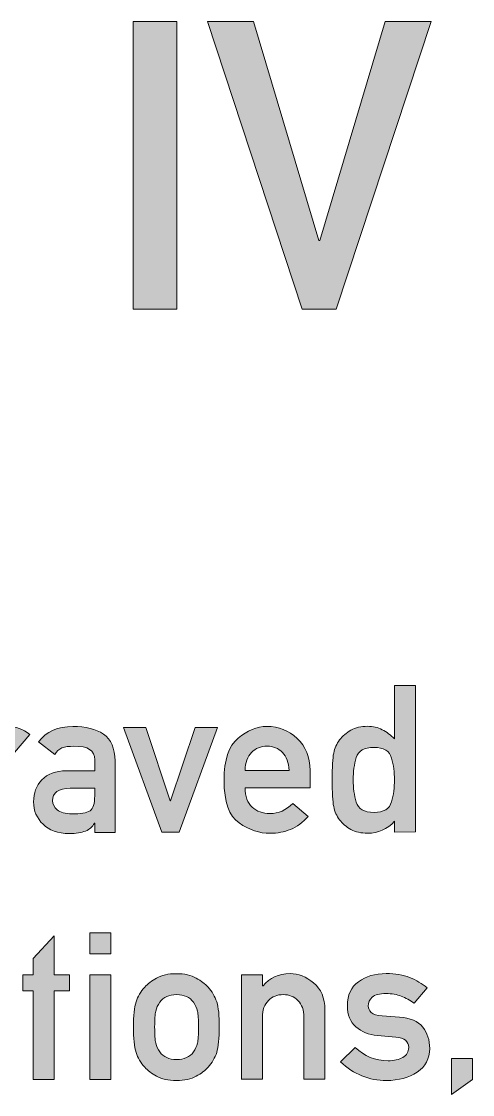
# Model space of a CAD drawing. Header units: inches. Extents: x 247 to 2765, y -1897 to -1110.
# Drawn here: x 1582.16 to 1591.44, y -1148.78 to -1126.73 of the extents above; entities that cross this region are included whole.
import ezdxf

# ---------------------------------------------------------------- set-up
doc = ezdxf.new("R2010")
doc.units = ezdxf.units.IN
doc.header["$MEASUREMENT"] = 0
doc.layers.add('Layer 1', color=7, linetype='Continuous')

# ---------------------------------------------------------------- blocks, each defined once
blk = doc.blocks.new('block 146')
at = {"layer": 'Layer 1', "true_color": 0x020302}
h = blk.add_hatch(color=98, dxfattribs=at)
h.dxf.hatch_style = 2
h.paths.add_polyline_path([(1584.459, -1132.64), (1584.459, -1126.731), (1585.356, -1126.731), (1585.356, -1132.64)])
h = blk.add_hatch(color=98, dxfattribs=at)
h.dxf.hatch_style = 2
h.paths.add_polyline_path([(1587.939, -1132.64), (1585.988, -1126.731), (1586.934, -1126.731), (1588.279, -1131.228), (1588.296, -1131.228), (1589.642, -1126.731), (1590.587, -1126.731), (1588.636, -1132.64)])
at = {"layer": 'Layer 1', "lineweight": 0}
for points in [[(1584.459, -1132.64), (1584.459, -1126.731), (1585.356, -1126.731), (1585.356, -1132.64), (1584.459, -1132.64)], [(1587.939, -1132.64), (1585.988, -1126.731), (1586.934, -1126.731), (1588.279, -1131.228), (1588.296, -1131.228), (1589.642, -1126.731), (1590.587, -1126.731), (1588.636, -1132.64), (1587.939, -1132.64)]]:
    blk.add_lwpolyline(points, dxfattribs=at)
blk = doc.blocks.new('block 147')
at = {"layer": 'Layer 1', "true_color": 0x020302}
h = blk.add_hatch(color=98, dxfattribs=at)
h.dxf.hatch_style = 2
edge = h.paths.add_edge_path()
edge.add_spline(control_points=[(1589.834, -1143.383), (1589.834, -1143.383), (1589.834, -1143.16), (1589.834, -1143.16), (1589.684, -1143.325), (1589.5, -1143.407), (1589.28, -1143.407), (1589.148, -1143.407), (1589.035, -1143.382), (1588.939, -1143.329), (1588.844, -1143.278), (1588.766, -1143.21), (1588.706, -1143.131), (1588.645, -1143.054), (1588.604, -1142.965), (1588.584, -1142.86), (1588.562, -1142.756), (1588.552, -1142.572), (1588.552, -1142.308), (1588.552, -1142.046), (1588.562, -1141.864), (1588.584, -1141.761), (1588.604, -1141.658), (1588.645, -1141.568), (1588.706, -1141.49), (1588.766, -1141.41), (1588.845, -1141.344), (1588.939, -1141.291), (1589.035, -1141.239), (1589.148, -1141.211), (1589.28, -1141.211), (1589.391, -1141.211), (1589.492, -1141.234), (1589.581, -1141.281), (1589.671, -1141.328), (1589.756, -1141.389), (1589.836, -1141.465), (1589.836, -1141.465), (1589.836, -1140.37), (1589.836, -1140.37), (1589.836, -1140.37), (1590.269, -1140.37), (1590.269, -1140.37), (1590.269, -1140.37), (1590.269, -1143.381), (1590.269, -1143.381), (1590.269, -1143.381), (1589.834, -1143.383), (1589.834, -1143.383), (1589.834, -1143.383), (1589.834, -1143.383), (1589.834, -1143.383)], knot_values=[0, 0, 0, 0, 1, 1, 1, 2, 2, 2, 3, 3, 3, 4, 4, 4, 5, 5, 5, 6, 6, 6, 7, 7, 7, 8, 8, 8, 9, 9, 9, 10, 10, 10, 11, 11, 11, 12, 12, 12, 13, 13, 13, 14, 14, 14, 15, 15, 15, 16, 16, 16, 17, 17, 17, 17], degree=3, periodic=1)
edge = h.paths.add_edge_path()
edge.add_spline(control_points=[(1589.413, -1141.644), (1589.209, -1141.644), (1589.087, -1141.713), (1589.047, -1141.853), (1589.007, -1141.993), (1588.985, -1142.144), (1588.985, -1142.308), (1588.985, -1142.477), (1589.007, -1142.629), (1589.047, -1142.769), (1589.087, -1142.908), (1589.209, -1142.978), (1589.413, -1142.978), (1589.613, -1142.978), (1589.733, -1142.906), (1589.773, -1142.763), (1589.814, -1142.618), (1589.834, -1142.466), (1589.834, -1142.31), (1589.834, -1142.156), (1589.814, -1142.008), (1589.773, -1141.862), (1589.733, -1141.716), (1589.612, -1141.644), (1589.413, -1141.644)], knot_values=[0, 0, 0, 0, 1, 1, 1, 2, 2, 2, 3, 3, 3, 4, 4, 4, 5, 5, 5, 6, 6, 6, 7, 7, 7, 8, 8, 8, 8], degree=3, periodic=1)
h = blk.add_hatch(color=98, dxfattribs=at)
h.dxf.hatch_style = 2
edge = h.paths.add_edge_path()
edge.add_spline(control_points=[(1580.888, -1143.383), (1580.888, -1143.383), (1580.888, -1141.237), (1580.888, -1141.237), (1580.888, -1141.237), (1581.321, -1141.237), (1581.321, -1141.237), (1581.321, -1141.237), (1581.321, -1141.466), (1581.321, -1141.466), (1581.321, -1141.466), (1581.328, -1141.466), (1581.328, -1141.466), (1581.462, -1141.297), (1581.648, -1141.211), (1581.887, -1141.211), (1582.044, -1141.211), (1582.193, -1141.266), (1582.335, -1141.377), (1582.335, -1141.377), (1582.022, -1141.75), (1582.022, -1141.75), (1581.927, -1141.679), (1581.834, -1141.644), (1581.736, -1141.644), (1581.629, -1141.644), (1581.534, -1141.68), (1581.449, -1141.751), (1581.363, -1141.822), (1581.32, -1141.935), (1581.32, -1142.093), (1581.32, -1142.093), (1581.32, -1143.383), (1581.32, -1143.383), (1581.32, -1143.383), (1580.888, -1143.383), (1580.888, -1143.383)], knot_values=[0, 0, 0, 0, 1, 1, 1, 2, 2, 2, 3, 3, 3, 4, 4, 4, 5, 5, 5, 6, 6, 6, 7, 7, 7, 8, 8, 8, 9, 9, 9, 10, 10, 10, 11, 11, 11, 12, 12, 12, 12], degree=3, periodic=1)
h = blk.add_hatch(color=98, dxfattribs=at)
h.dxf.hatch_style = 2
edge = h.paths.add_edge_path()
edge.add_spline(control_points=[(1583.671, -1143.39), (1583.671, -1143.39), (1583.671, -1143.201), (1583.671, -1143.201), (1583.671, -1143.201), (1583.663, -1143.201), (1583.663, -1143.201), (1583.624, -1143.275), (1583.564, -1143.328), (1583.483, -1143.362), (1583.398, -1143.398), (1583.286, -1143.414), (1583.148, -1143.414), (1582.911, -1143.409), (1582.732, -1143.346), (1582.612, -1143.224), (1582.48, -1143.103), (1582.413, -1142.948), (1582.413, -1142.76), (1582.413, -1142.58), (1582.471, -1142.43), (1582.585, -1142.31), (1582.699, -1142.19), (1582.868, -1142.126), (1583.091, -1142.125), (1583.091, -1142.125), (1583.672, -1142.125), (1583.672, -1142.125), (1583.672, -1142.125), (1583.672, -1141.897), (1583.672, -1141.897), (1583.674, -1141.707), (1583.531, -1141.614), (1583.244, -1141.62), (1583.145, -1141.62), (1583.061, -1141.631), (1582.996, -1141.654), (1582.931, -1141.682), (1582.883, -1141.727), (1582.849, -1141.788), (1582.849, -1141.788), (1582.518, -1141.529), (1582.518, -1141.529), (1582.678, -1141.315), (1582.913, -1141.211), (1583.223, -1141.216), (1583.483, -1141.213), (1583.693, -1141.265), (1583.851, -1141.37), (1584.006, -1141.479), (1584.086, -1141.663), (1584.089, -1141.923), (1584.089, -1141.923), (1584.089, -1143.393), (1584.089, -1143.393), (1584.089, -1143.393), (1583.671, -1143.393), (1583.671, -1143.393), (1583.671, -1143.393), (1583.671, -1143.39), (1583.671, -1143.39), (1583.671, -1143.39), (1583.671, -1143.39), (1583.671, -1143.39)], knot_values=[0, 0, 0, 0, 1, 1, 1, 2, 2, 2, 3, 3, 3, 4, 4, 4, 5, 5, 5, 6, 6, 6, 7, 7, 7, 8, 8, 8, 9, 9, 9, 10, 10, 10, 11, 11, 11, 12, 12, 12, 13, 13, 13, 14, 14, 14, 15, 15, 15, 16, 16, 16, 17, 17, 17, 18, 18, 18, 19, 19, 19, 20, 20, 20, 21, 21, 21, 21], degree=3, periodic=1)
edge = h.paths.add_edge_path()
edge.add_spline(control_points=[(1583.671, -1142.636), (1583.671, -1142.636), (1583.671, -1142.479), (1583.671, -1142.479), (1583.671, -1142.479), (1583.168, -1142.479), (1583.168, -1142.479), (1582.924, -1142.487), (1582.802, -1142.574), (1582.805, -1142.74), (1582.805, -1142.811), (1582.837, -1142.873), (1582.9, -1142.926), (1582.962, -1142.982), (1583.061, -1143.01), (1583.202, -1143.01), (1583.378, -1143.013), (1583.502, -1142.99), (1583.574, -1142.945), (1583.638, -1142.901), (1583.671, -1142.797), (1583.671, -1142.636)], knot_values=[0, 0, 0, 0, 1, 1, 1, 2, 2, 2, 3, 3, 3, 4, 4, 4, 5, 5, 5, 6, 6, 6, 7, 7, 7, 7], degree=3, periodic=1)
h = blk.add_hatch(color=98, dxfattribs=at)
h.dxf.hatch_style = 2
h.paths.add_polyline_path([(1585.05, -1143.383), (1584.263, -1141.237), (1584.72, -1141.237), (1585.222, -1142.741), (1585.23, -1142.741), (1585.735, -1141.237), (1586.192, -1141.237), (1585.405, -1143.383)])
h = blk.add_hatch(color=98, dxfattribs=at)
h.dxf.hatch_style = 2
edge = h.paths.add_edge_path()
edge.add_spline(control_points=[(1588.098, -1142.473), (1588.098, -1142.473), (1586.763, -1142.473), (1586.763, -1142.473), (1586.763, -1142.649), (1586.811, -1142.782), (1586.906, -1142.87), (1587.001, -1142.958), (1587.124, -1143.002), (1587.273, -1143.002), (1587.45, -1143.002), (1587.607, -1142.934), (1587.744, -1142.795), (1587.744, -1142.795), (1588.057, -1143.062), (1588.057, -1143.062), (1587.95, -1143.187), (1587.831, -1143.275), (1587.698, -1143.328), (1587.565, -1143.381), (1587.426, -1143.409), (1587.28, -1143.409), (1587.06, -1143.409), (1586.846, -1143.337), (1586.64, -1143.195), (1586.433, -1143.053), (1586.33, -1142.761), (1586.33, -1142.32), (1586.33, -1141.902), (1586.426, -1141.614), (1586.617, -1141.455), (1586.809, -1141.295), (1587.006, -1141.213), (1587.214, -1141.213), (1587.45, -1141.213), (1587.656, -1141.295), (1587.832, -1141.458), (1588.009, -1141.621), (1588.097, -1141.842), (1588.097, -1142.119), (1588.097, -1142.119), (1588.098, -1142.473), (1588.098, -1142.473), (1588.098, -1142.473), (1588.098, -1142.473), (1588.098, -1142.473)], knot_values=[0, 0, 0, 0, 1, 1, 1, 2, 2, 2, 3, 3, 3, 4, 4, 4, 5, 5, 5, 6, 6, 6, 7, 7, 7, 8, 8, 8, 9, 9, 9, 10, 10, 10, 11, 11, 11, 12, 12, 12, 13, 13, 13, 14, 14, 14, 15, 15, 15, 15], degree=3, periodic=1)
edge = h.paths.add_edge_path()
edge.add_spline(control_points=[(1586.763, -1142.118), (1586.763, -1142.118), (1587.667, -1142.118), (1587.667, -1142.118), (1587.66, -1141.956), (1587.616, -1141.832), (1587.53, -1141.747), (1587.446, -1141.662), (1587.342, -1141.62), (1587.214, -1141.62), (1587.086, -1141.62), (1586.98, -1141.662), (1586.895, -1141.747), (1586.811, -1141.832), (1586.767, -1141.956), (1586.763, -1142.118)], knot_values=[0, 0, 0, 0, 1, 1, 1, 2, 2, 2, 3, 3, 3, 4, 4, 4, 5, 5, 5, 5], degree=3, periodic=1)
h = blk.add_hatch(color=98, dxfattribs=at)
h.dxf.hatch_style = 2
h.paths.add_polyline_path([(1582.407, -1148.465), (1582.407, -1146.648), (1582.193, -1146.648), (1582.193, -1146.317), (1582.407, -1146.317), (1582.407, -1145.98), (1582.84, -1145.518), (1582.84, -1146.317), (1583.155, -1146.317), (1583.155, -1146.648), (1582.84, -1146.648), (1582.84, -1148.465)])
h = blk.add_hatch(color=98, dxfattribs=at)
h.dxf.hatch_style = 2
h.paths.add_polyline_path([(1583.571, -1145.883), (1583.571, -1145.45), (1584.003, -1145.45), (1584.003, -1145.883)])
h.paths.add_polyline_path([(1583.571, -1148.463), (1583.571, -1146.317), (1584.003, -1146.317), (1584.003, -1148.463)])
h = blk.add_hatch(color=98, dxfattribs=at)
h.dxf.hatch_style = 2
edge = h.paths.add_edge_path()
edge.add_spline(control_points=[(1584.468, -1147.387), (1584.468, -1147.158), (1584.486, -1146.985), (1584.521, -1146.872), (1584.558, -1146.761), (1584.617, -1146.659), (1584.699, -1146.567), (1584.758, -1146.502), (1584.839, -1146.441), (1584.943, -1146.382), (1585.047, -1146.322), (1585.184, -1146.293), (1585.351, -1146.293), (1585.517, -1146.293), (1585.652, -1146.322), (1585.755, -1146.382), (1585.859, -1146.441), (1585.941, -1146.503), (1586.001, -1146.567), (1586.083, -1146.659), (1586.142, -1146.761), (1586.179, -1146.872), (1586.215, -1146.985), (1586.232, -1147.158), (1586.232, -1147.387), (1586.232, -1147.621), (1586.214, -1147.795), (1586.179, -1147.909), (1586.143, -1148.022), (1586.084, -1148.123), (1586.001, -1148.214), (1585.941, -1148.281), (1585.86, -1148.342), (1585.755, -1148.399), (1585.651, -1148.457), (1585.515, -1148.486), (1585.351, -1148.486), (1585.182, -1148.486), (1585.047, -1148.457), (1584.943, -1148.399), (1584.839, -1148.342), (1584.759, -1148.28), (1584.699, -1148.214), (1584.617, -1148.123), (1584.558, -1148.022), (1584.521, -1147.909), (1584.486, -1147.796), (1584.468, -1147.621), (1584.468, -1147.387)], knot_values=[0, 0, 0, 0, 1, 1, 1, 2, 2, 2, 3, 3, 3, 4, 4, 4, 5, 5, 5, 6, 6, 6, 7, 7, 7, 8, 8, 8, 9, 9, 9, 10, 10, 10, 11, 11, 11, 12, 12, 12, 13, 13, 13, 14, 14, 14, 15, 15, 15, 16, 16, 16, 16], degree=3, periodic=1)
edge = h.paths.add_edge_path()
edge.add_spline(control_points=[(1585.805, -1147.392), (1585.805, -1147.236), (1585.798, -1147.127), (1585.782, -1147.062), (1585.766, -1146.998), (1585.739, -1146.937), (1585.701, -1146.88), (1585.625, -1146.774), (1585.51, -1146.723), (1585.355, -1146.723), (1585.197, -1146.723), (1585.082, -1146.774), (1585.009, -1146.88), (1584.967, -1146.937), (1584.94, -1146.998), (1584.925, -1147.062), (1584.911, -1147.127), (1584.903, -1147.233), (1584.903, -1147.387), (1584.903, -1147.543), (1584.91, -1147.655), (1584.925, -1147.718), (1584.94, -1147.781), (1584.967, -1147.843), (1585.009, -1147.899), (1585.082, -1148.004), (1585.197, -1148.056), (1585.355, -1148.056), (1585.509, -1148.056), (1585.627, -1148.004), (1585.701, -1147.899), (1585.74, -1147.843), (1585.768, -1147.783), (1585.782, -1147.719), (1585.797, -1147.656), (1585.805, -1147.548), (1585.805, -1147.392)], knot_values=[0, 0, 0, 0, 1, 1, 1, 2, 2, 2, 3, 3, 3, 4, 4, 4, 5, 5, 5, 6, 6, 6, 7, 7, 7, 8, 8, 8, 9, 9, 9, 10, 10, 10, 11, 11, 11, 12, 12, 12, 12], degree=3, periodic=1)
h = blk.add_hatch(color=98, dxfattribs=at)
h.dxf.hatch_style = 2
edge = h.paths.add_edge_path()
edge.add_spline(control_points=[(1586.69, -1148.463), (1586.69, -1148.463), (1586.69, -1146.317), (1586.69, -1146.317), (1586.69, -1146.317), (1587.123, -1146.317), (1587.123, -1146.317), (1587.123, -1146.317), (1587.123, -1146.545), (1587.123, -1146.545), (1587.123, -1146.545), (1587.131, -1146.545), (1587.131, -1146.545), (1587.264, -1146.376), (1587.45, -1146.291), (1587.689, -1146.291), (1587.856, -1146.291), (1588.017, -1146.354), (1588.172, -1146.481), (1588.326, -1146.607), (1588.403, -1146.793), (1588.403, -1147.034), (1588.403, -1147.034), (1588.403, -1148.46), (1588.403, -1148.46), (1588.403, -1148.46), (1587.971, -1148.46), (1587.971, -1148.46), (1587.971, -1148.46), (1587.971, -1147.184), (1587.971, -1147.184), (1587.971, -1147.039), (1587.931, -1146.926), (1587.849, -1146.844), (1587.768, -1146.763), (1587.667, -1146.722), (1587.548, -1146.722), (1587.423, -1146.722), (1587.321, -1146.762), (1587.241, -1146.844), (1587.161, -1146.925), (1587.12, -1147.039), (1587.12, -1147.184), (1587.12, -1147.184), (1587.12, -1148.46), (1587.12, -1148.46), (1587.12, -1148.46), (1586.689, -1148.46), (1586.689, -1148.46), (1586.689, -1148.46), (1586.689, -1148.462), (1586.689, -1148.462), (1586.689, -1148.462), (1586.69, -1148.462), (1586.69, -1148.462), (1586.69, -1148.462), (1586.69, -1148.463), (1586.69, -1148.463), (1586.69, -1148.463), (1586.69, -1148.463), (1586.69, -1148.463)], knot_values=[0, 0, 0, 0, 1, 1, 1, 2, 2, 2, 3, 3, 3, 4, 4, 4, 5, 5, 5, 6, 6, 6, 7, 7, 7, 8, 8, 8, 9, 9, 9, 10, 10, 10, 11, 11, 11, 12, 12, 12, 13, 13, 13, 14, 14, 14, 15, 15, 15, 16, 16, 16, 17, 17, 17, 18, 18, 18, 19, 19, 19, 20, 20, 20, 20], degree=3, periodic=1)
h = blk.add_hatch(color=98, dxfattribs=at)
h.dxf.hatch_style = 2
edge = h.paths.add_edge_path()
edge.add_spline(control_points=[(1588.725, -1148.105), (1588.725, -1148.105), (1589.026, -1147.807), (1589.026, -1147.807), (1589.213, -1147.991), (1589.439, -1148.082), (1589.702, -1148.082), (1589.825, -1148.082), (1589.926, -1148.059), (1590.005, -1148.013), (1590.085, -1147.966), (1590.126, -1147.898), (1590.126, -1147.807), (1590.126, -1147.682), (1590.038, -1147.611), (1589.863, -1147.596), (1589.863, -1147.596), (1589.483, -1147.56), (1589.483, -1147.56), (1589.305, -1147.546), (1589.157, -1147.488), (1589.04, -1147.385), (1588.923, -1147.281), (1588.865, -1147.137), (1588.865, -1146.952), (1588.865, -1146.734), (1588.941, -1146.569), (1589.093, -1146.459), (1589.246, -1146.348), (1589.437, -1146.29), (1589.664, -1146.29), (1589.851, -1146.29), (1590.011, -1146.317), (1590.145, -1146.37), (1590.279, -1146.424), (1590.399, -1146.495), (1590.505, -1146.583), (1590.505, -1146.583), (1590.238, -1146.898), (1590.238, -1146.898), (1590.153, -1146.84), (1590.065, -1146.792), (1589.974, -1146.755), (1589.883, -1146.719), (1589.779, -1146.7), (1589.664, -1146.7), (1589.525, -1146.7), (1589.43, -1146.724), (1589.377, -1146.774), (1589.323, -1146.823), (1589.296, -1146.885), (1589.296, -1146.958), (1589.296, -1147.005), (1589.317, -1147.048), (1589.356, -1147.088), (1589.396, -1147.128), (1589.47, -1147.152), (1589.58, -1147.161), (1589.58, -1147.161), (1589.936, -1147.185), (1589.936, -1147.185), (1590.158, -1147.2), (1590.316, -1147.267), (1590.414, -1147.39), (1590.51, -1147.513), (1590.558, -1147.659), (1590.558, -1147.827), (1590.558, -1148.039), (1590.472, -1148.202), (1590.301, -1148.315), (1590.129, -1148.429), (1589.918, -1148.486), (1589.671, -1148.486), (1589.312, -1148.487), (1588.997, -1148.36), (1588.725, -1148.105)], knot_values=[0, 0, 0, 0, 1, 1, 1, 2, 2, 2, 3, 3, 3, 4, 4, 4, 5, 5, 5, 6, 6, 6, 7, 7, 7, 8, 8, 8, 9, 9, 9, 10, 10, 10, 11, 11, 11, 12, 12, 12, 13, 13, 13, 14, 14, 14, 15, 15, 15, 16, 16, 16, 17, 17, 17, 18, 18, 18, 19, 19, 19, 20, 20, 20, 21, 21, 21, 22, 22, 22, 23, 23, 23, 24, 24, 24, 25, 25, 25, 25], degree=3, periodic=1)
h = blk.add_hatch(color=98, dxfattribs=at)
h.dxf.hatch_style = 2
h.paths.add_polyline_path([(1591.006, -1148.775), (1591.006, -1148.033), (1591.439, -1148.033), (1591.439, -1148.463)])
at = {"layer": 'Layer 1', "lineweight": 0}
for points in [[(1585.05, -1143.383), (1584.263, -1141.237), (1584.72, -1141.237), (1585.222, -1142.741), (1585.23, -1142.741), (1585.735, -1141.237), (1586.192, -1141.237), (1585.405, -1143.383), (1585.05, -1143.383)], [(1582.407, -1148.465), (1582.407, -1146.648), (1582.193, -1146.648), (1582.193, -1146.317), (1582.407, -1146.317), (1582.407, -1145.98), (1582.84, -1145.518), (1582.84, -1146.317), (1583.155, -1146.317), (1583.155, -1146.648), (1582.84, -1146.648), (1582.84, -1148.465), (1582.407, -1148.465), (1582.407, -1148.465)], [(1583.571, -1145.883), (1583.571, -1145.45), (1584.003, -1145.45), (1584.003, -1145.883), (1583.571, -1145.883)], [(1583.571, -1148.463), (1583.571, -1146.317), (1584.003, -1146.317), (1584.003, -1148.463), (1583.571, -1148.463)], [(1591.006, -1148.775), (1591.006, -1148.033), (1591.439, -1148.033), (1591.439, -1148.463), (1591.006, -1148.775)]]:
    blk.add_lwpolyline(points, dxfattribs=at)
for points, knots in [([(1589.834, -1143.383), (1589.834, -1143.383), (1589.834, -1143.16), (1589.834, -1143.16), (1589.684, -1143.325), (1589.5, -1143.407), (1589.28, -1143.407), (1589.148, -1143.407), (1589.035, -1143.382), (1588.939, -1143.329), (1588.844, -1143.278), (1588.766, -1143.21), (1588.706, -1143.131), (1588.645, -1143.054), (1588.604, -1142.965), (1588.584, -1142.86), (1588.562, -1142.756), (1588.552, -1142.572), (1588.552, -1142.308), (1588.552, -1142.046), (1588.562, -1141.864), (1588.584, -1141.761), (1588.604, -1141.658), (1588.645, -1141.568), (1588.706, -1141.49), (1588.766, -1141.41), (1588.845, -1141.344), (1588.939, -1141.291), (1589.035, -1141.239), (1589.148, -1141.211), (1589.28, -1141.211), (1589.391, -1141.211), (1589.492, -1141.234), (1589.581, -1141.281), (1589.671, -1141.328), (1589.756, -1141.389), (1589.836, -1141.465), (1589.836, -1141.465), (1589.836, -1140.37), (1589.836, -1140.37), (1589.836, -1140.37), (1590.269, -1140.37), (1590.269, -1140.37), (1590.269, -1140.37), (1590.269, -1143.381), (1590.269, -1143.381), (1590.269, -1143.381), (1589.834, -1143.383), (1589.834, -1143.383), (1589.834, -1143.383), (1589.834, -1143.383), (1589.834, -1143.383)], [0, 0, 0, 0, 1, 1, 1, 2, 2, 2, 3, 3, 3, 4, 4, 4, 5, 5, 5, 6, 6, 6, 7, 7, 7, 8, 8, 8, 9, 9, 9, 10, 10, 10, 11, 11, 11, 12, 12, 12, 13, 13, 13, 14, 14, 14, 15, 15, 15, 16, 16, 16, 17, 17, 17, 17]), ([(1580.888, -1143.383), (1580.888, -1143.383), (1580.888, -1141.237), (1580.888, -1141.237), (1580.888, -1141.237), (1581.321, -1141.237), (1581.321, -1141.237), (1581.321, -1141.237), (1581.321, -1141.466), (1581.321, -1141.466), (1581.321, -1141.466), (1581.328, -1141.466), (1581.328, -1141.466), (1581.462, -1141.297), (1581.648, -1141.211), (1581.887, -1141.211), (1582.044, -1141.211), (1582.193, -1141.266), (1582.335, -1141.377), (1582.335, -1141.377), (1582.022, -1141.75), (1582.022, -1141.75), (1581.927, -1141.679), (1581.834, -1141.644), (1581.736, -1141.644), (1581.629, -1141.644), (1581.534, -1141.68), (1581.449, -1141.751), (1581.363, -1141.822), (1581.32, -1141.935), (1581.32, -1142.093), (1581.32, -1142.093), (1581.32, -1143.383), (1581.32, -1143.383), (1581.32, -1143.383), (1580.888, -1143.383), (1580.888, -1143.383)], [0, 0, 0, 0, 1, 1, 1, 2, 2, 2, 3, 3, 3, 4, 4, 4, 5, 5, 5, 6, 6, 6, 7, 7, 7, 8, 8, 8, 9, 9, 9, 10, 10, 10, 11, 11, 11, 12, 12, 12, 12]), ([(1583.671, -1143.39), (1583.671, -1143.39), (1583.671, -1143.201), (1583.671, -1143.201), (1583.671, -1143.201), (1583.663, -1143.201), (1583.663, -1143.201), (1583.624, -1143.275), (1583.564, -1143.328), (1583.483, -1143.362), (1583.398, -1143.398), (1583.286, -1143.414), (1583.148, -1143.414), (1582.911, -1143.409), (1582.732, -1143.346), (1582.612, -1143.224), (1582.48, -1143.103), (1582.413, -1142.948), (1582.413, -1142.76), (1582.413, -1142.58), (1582.471, -1142.43), (1582.585, -1142.31), (1582.699, -1142.19), (1582.868, -1142.126), (1583.091, -1142.125), (1583.091, -1142.125), (1583.672, -1142.125), (1583.672, -1142.125), (1583.672, -1142.125), (1583.672, -1141.897), (1583.672, -1141.897), (1583.674, -1141.707), (1583.531, -1141.614), (1583.244, -1141.62), (1583.145, -1141.62), (1583.061, -1141.631), (1582.996, -1141.654), (1582.931, -1141.682), (1582.883, -1141.727), (1582.849, -1141.788), (1582.849, -1141.788), (1582.518, -1141.529), (1582.518, -1141.529), (1582.678, -1141.315), (1582.913, -1141.211), (1583.223, -1141.216), (1583.483, -1141.213), (1583.693, -1141.265), (1583.851, -1141.37), (1584.006, -1141.479), (1584.086, -1141.663), (1584.089, -1141.923), (1584.089, -1141.923), (1584.089, -1143.393), (1584.089, -1143.393), (1584.089, -1143.393), (1583.671, -1143.393), (1583.671, -1143.393), (1583.671, -1143.393), (1583.671, -1143.39), (1583.671, -1143.39), (1583.671, -1143.39), (1583.671, -1143.39), (1583.671, -1143.39)], [0, 0, 0, 0, 1, 1, 1, 2, 2, 2, 3, 3, 3, 4, 4, 4, 5, 5, 5, 6, 6, 6, 7, 7, 7, 8, 8, 8, 9, 9, 9, 10, 10, 10, 11, 11, 11, 12, 12, 12, 13, 13, 13, 14, 14, 14, 15, 15, 15, 16, 16, 16, 17, 17, 17, 18, 18, 18, 19, 19, 19, 20, 20, 20, 21, 21, 21, 21]), ([(1588.098, -1142.473), (1588.098, -1142.473), (1586.763, -1142.473), (1586.763, -1142.473), (1586.763, -1142.649), (1586.811, -1142.782), (1586.906, -1142.87), (1587.001, -1142.958), (1587.124, -1143.002), (1587.273, -1143.002), (1587.45, -1143.002), (1587.607, -1142.934), (1587.744, -1142.795), (1587.744, -1142.795), (1588.057, -1143.062), (1588.057, -1143.062), (1587.95, -1143.187), (1587.831, -1143.275), (1587.698, -1143.328), (1587.565, -1143.381), (1587.426, -1143.409), (1587.28, -1143.409), (1587.06, -1143.409), (1586.846, -1143.337), (1586.64, -1143.195), (1586.433, -1143.053), (1586.33, -1142.761), (1586.33, -1142.32), (1586.33, -1141.902), (1586.426, -1141.614), (1586.617, -1141.455), (1586.809, -1141.295), (1587.006, -1141.213), (1587.214, -1141.213), (1587.45, -1141.213), (1587.656, -1141.295), (1587.832, -1141.458), (1588.009, -1141.621), (1588.097, -1141.842), (1588.097, -1142.119), (1588.097, -1142.119), (1588.098, -1142.473), (1588.098, -1142.473), (1588.098, -1142.473), (1588.098, -1142.473), (1588.098, -1142.473)], [0, 0, 0, 0, 1, 1, 1, 2, 2, 2, 3, 3, 3, 4, 4, 4, 5, 5, 5, 6, 6, 6, 7, 7, 7, 8, 8, 8, 9, 9, 9, 10, 10, 10, 11, 11, 11, 12, 12, 12, 13, 13, 13, 14, 14, 14, 15, 15, 15, 15]), ([(1586.763, -1142.118), (1586.763, -1142.118), (1587.667, -1142.118), (1587.667, -1142.118), (1587.66, -1141.956), (1587.616, -1141.832), (1587.53, -1141.747), (1587.446, -1141.662), (1587.342, -1141.62), (1587.214, -1141.62), (1587.086, -1141.62), (1586.98, -1141.662), (1586.895, -1141.747), (1586.811, -1141.832), (1586.767, -1141.956), (1586.763, -1142.118)], [0, 0, 0, 0, 1, 1, 1, 2, 2, 2, 3, 3, 3, 4, 4, 4, 5, 5, 5, 5]), ([(1589.413, -1141.644), (1589.209, -1141.644), (1589.087, -1141.713), (1589.047, -1141.853), (1589.007, -1141.993), (1588.985, -1142.144), (1588.985, -1142.308), (1588.985, -1142.477), (1589.007, -1142.629), (1589.047, -1142.769), (1589.087, -1142.908), (1589.209, -1142.978), (1589.413, -1142.978), (1589.613, -1142.978), (1589.733, -1142.906), (1589.773, -1142.763), (1589.814, -1142.618), (1589.834, -1142.466), (1589.834, -1142.31), (1589.834, -1142.156), (1589.814, -1142.008), (1589.773, -1141.862), (1589.733, -1141.716), (1589.612, -1141.644), (1589.413, -1141.644)], [0, 0, 0, 0, 1, 1, 1, 2, 2, 2, 3, 3, 3, 4, 4, 4, 5, 5, 5, 6, 6, 6, 7, 7, 7, 8, 8, 8, 8]), ([(1583.671, -1142.636), (1583.671, -1142.636), (1583.671, -1142.479), (1583.671, -1142.479), (1583.671, -1142.479), (1583.168, -1142.479), (1583.168, -1142.479), (1582.924, -1142.487), (1582.802, -1142.574), (1582.805, -1142.74), (1582.805, -1142.811), (1582.837, -1142.873), (1582.9, -1142.926), (1582.962, -1142.982), (1583.061, -1143.01), (1583.202, -1143.01), (1583.378, -1143.013), (1583.502, -1142.99), (1583.574, -1142.945), (1583.638, -1142.901), (1583.671, -1142.797), (1583.671, -1142.636)], [0, 0, 0, 0, 1, 1, 1, 2, 2, 2, 3, 3, 3, 4, 4, 4, 5, 5, 5, 6, 6, 6, 7, 7, 7, 7]), ([(1584.468, -1147.387), (1584.468, -1147.158), (1584.486, -1146.985), (1584.521, -1146.872), (1584.558, -1146.761), (1584.617, -1146.659), (1584.699, -1146.567), (1584.758, -1146.502), (1584.839, -1146.441), (1584.943, -1146.382), (1585.047, -1146.322), (1585.184, -1146.293), (1585.351, -1146.293), (1585.517, -1146.293), (1585.652, -1146.322), (1585.755, -1146.382), (1585.859, -1146.441), (1585.941, -1146.503), (1586.001, -1146.567), (1586.083, -1146.659), (1586.142, -1146.761), (1586.179, -1146.872), (1586.215, -1146.985), (1586.232, -1147.158), (1586.232, -1147.387), (1586.232, -1147.621), (1586.214, -1147.795), (1586.179, -1147.909), (1586.143, -1148.022), (1586.084, -1148.123), (1586.001, -1148.214), (1585.941, -1148.281), (1585.86, -1148.342), (1585.755, -1148.399), (1585.651, -1148.457), (1585.515, -1148.486), (1585.351, -1148.486), (1585.182, -1148.486), (1585.047, -1148.457), (1584.943, -1148.399), (1584.839, -1148.342), (1584.759, -1148.28), (1584.699, -1148.214), (1584.617, -1148.123), (1584.558, -1148.022), (1584.521, -1147.909), (1584.486, -1147.796), (1584.468, -1147.621), (1584.468, -1147.387)], [0, 0, 0, 0, 1, 1, 1, 2, 2, 2, 3, 3, 3, 4, 4, 4, 5, 5, 5, 6, 6, 6, 7, 7, 7, 8, 8, 8, 9, 9, 9, 10, 10, 10, 11, 11, 11, 12, 12, 12, 13, 13, 13, 14, 14, 14, 15, 15, 15, 16, 16, 16, 16]), ([(1586.69, -1148.463), (1586.69, -1148.463), (1586.69, -1146.317), (1586.69, -1146.317), (1586.69, -1146.317), (1587.123, -1146.317), (1587.123, -1146.317), (1587.123, -1146.317), (1587.123, -1146.545), (1587.123, -1146.545), (1587.123, -1146.545), (1587.131, -1146.545), (1587.131, -1146.545), (1587.264, -1146.376), (1587.45, -1146.291), (1587.689, -1146.291), (1587.856, -1146.291), (1588.017, -1146.354), (1588.172, -1146.481), (1588.326, -1146.607), (1588.403, -1146.793), (1588.403, -1147.034), (1588.403, -1147.034), (1588.403, -1148.46), (1588.403, -1148.46), (1588.403, -1148.46), (1587.971, -1148.46), (1587.971, -1148.46), (1587.971, -1148.46), (1587.971, -1147.184), (1587.971, -1147.184), (1587.971, -1147.039), (1587.931, -1146.926), (1587.849, -1146.844), (1587.768, -1146.763), (1587.667, -1146.722), (1587.548, -1146.722), (1587.423, -1146.722), (1587.321, -1146.762), (1587.241, -1146.844), (1587.161, -1146.925), (1587.12, -1147.039), (1587.12, -1147.184), (1587.12, -1147.184), (1587.12, -1148.46), (1587.12, -1148.46), (1587.12, -1148.46), (1586.689, -1148.46), (1586.689, -1148.46), (1586.689, -1148.46), (1586.689, -1148.462), (1586.689, -1148.462), (1586.689, -1148.462), (1586.69, -1148.462), (1586.69, -1148.462), (1586.69, -1148.462), (1586.69, -1148.463), (1586.69, -1148.463), (1586.69, -1148.463), (1586.69, -1148.463), (1586.69, -1148.463)], [0, 0, 0, 0, 1, 1, 1, 2, 2, 2, 3, 3, 3, 4, 4, 4, 5, 5, 5, 6, 6, 6, 7, 7, 7, 8, 8, 8, 9, 9, 9, 10, 10, 10, 11, 11, 11, 12, 12, 12, 13, 13, 13, 14, 14, 14, 15, 15, 15, 16, 16, 16, 17, 17, 17, 18, 18, 18, 19, 19, 19, 20, 20, 20, 20]), ([(1588.725, -1148.105), (1588.725, -1148.105), (1589.026, -1147.807), (1589.026, -1147.807), (1589.213, -1147.991), (1589.439, -1148.082), (1589.702, -1148.082), (1589.825, -1148.082), (1589.926, -1148.059), (1590.005, -1148.013), (1590.085, -1147.966), (1590.126, -1147.898), (1590.126, -1147.807), (1590.126, -1147.682), (1590.038, -1147.611), (1589.863, -1147.596), (1589.863, -1147.596), (1589.483, -1147.56), (1589.483, -1147.56), (1589.305, -1147.546), (1589.157, -1147.488), (1589.04, -1147.385), (1588.923, -1147.281), (1588.865, -1147.137), (1588.865, -1146.952), (1588.865, -1146.734), (1588.941, -1146.569), (1589.093, -1146.459), (1589.246, -1146.348), (1589.437, -1146.29), (1589.664, -1146.29), (1589.851, -1146.29), (1590.011, -1146.317), (1590.145, -1146.37), (1590.279, -1146.424), (1590.399, -1146.495), (1590.505, -1146.583), (1590.505, -1146.583), (1590.238, -1146.898), (1590.238, -1146.898), (1590.153, -1146.84), (1590.065, -1146.792), (1589.974, -1146.755), (1589.883, -1146.719), (1589.779, -1146.7), (1589.664, -1146.7), (1589.525, -1146.7), (1589.43, -1146.724), (1589.377, -1146.774), (1589.323, -1146.823), (1589.296, -1146.885), (1589.296, -1146.958), (1589.296, -1147.005), (1589.317, -1147.048), (1589.356, -1147.088), (1589.396, -1147.128), (1589.47, -1147.152), (1589.58, -1147.161), (1589.58, -1147.161), (1589.936, -1147.185), (1589.936, -1147.185), (1590.158, -1147.2), (1590.316, -1147.267), (1590.414, -1147.39), (1590.51, -1147.513), (1590.558, -1147.659), (1590.558, -1147.827), (1590.558, -1148.039), (1590.472, -1148.202), (1590.301, -1148.315), (1590.129, -1148.429), (1589.918, -1148.486), (1589.671, -1148.486), (1589.312, -1148.487), (1588.997, -1148.36), (1588.725, -1148.105)], [0, 0, 0, 0, 1, 1, 1, 2, 2, 2, 3, 3, 3, 4, 4, 4, 5, 5, 5, 6, 6, 6, 7, 7, 7, 8, 8, 8, 9, 9, 9, 10, 10, 10, 11, 11, 11, 12, 12, 12, 13, 13, 13, 14, 14, 14, 15, 15, 15, 16, 16, 16, 17, 17, 17, 18, 18, 18, 19, 19, 19, 20, 20, 20, 21, 21, 21, 22, 22, 22, 23, 23, 23, 24, 24, 24, 25, 25, 25, 25]), ([(1585.805, -1147.392), (1585.805, -1147.236), (1585.798, -1147.127), (1585.782, -1147.062), (1585.766, -1146.998), (1585.739, -1146.937), (1585.701, -1146.88), (1585.625, -1146.774), (1585.51, -1146.723), (1585.355, -1146.723), (1585.197, -1146.723), (1585.082, -1146.774), (1585.009, -1146.88), (1584.967, -1146.937), (1584.94, -1146.998), (1584.925, -1147.062), (1584.911, -1147.127), (1584.903, -1147.233), (1584.903, -1147.387), (1584.903, -1147.543), (1584.91, -1147.655), (1584.925, -1147.718), (1584.94, -1147.781), (1584.967, -1147.843), (1585.009, -1147.899), (1585.082, -1148.004), (1585.197, -1148.056), (1585.355, -1148.056), (1585.509, -1148.056), (1585.627, -1148.004), (1585.701, -1147.899), (1585.74, -1147.843), (1585.768, -1147.783), (1585.782, -1147.719), (1585.797, -1147.656), (1585.805, -1147.548), (1585.805, -1147.392)], [0, 0, 0, 0, 1, 1, 1, 2, 2, 2, 3, 3, 3, 4, 4, 4, 5, 5, 5, 6, 6, 6, 7, 7, 7, 8, 8, 8, 9, 9, 9, 10, 10, 10, 11, 11, 11, 12, 12, 12, 12])]:
    blk.add_open_spline(points, degree=3, knots=knots, dxfattribs=at)
blk = doc.blocks.new('block 143')
at = {"layer": 'Layer 1'}
for name in ['block 146', 'block 147']:
    blk.add_blockref(name, (0, 0), dxfattribs=at)

msp = doc.modelspace()

# ---------------------------------------------------------------- block references
at = {"layer": 'Layer 1'}
msp.add_blockref('block 143', (0, 0), dxfattribs=at)

doc.saveas('drawing.dxf')
